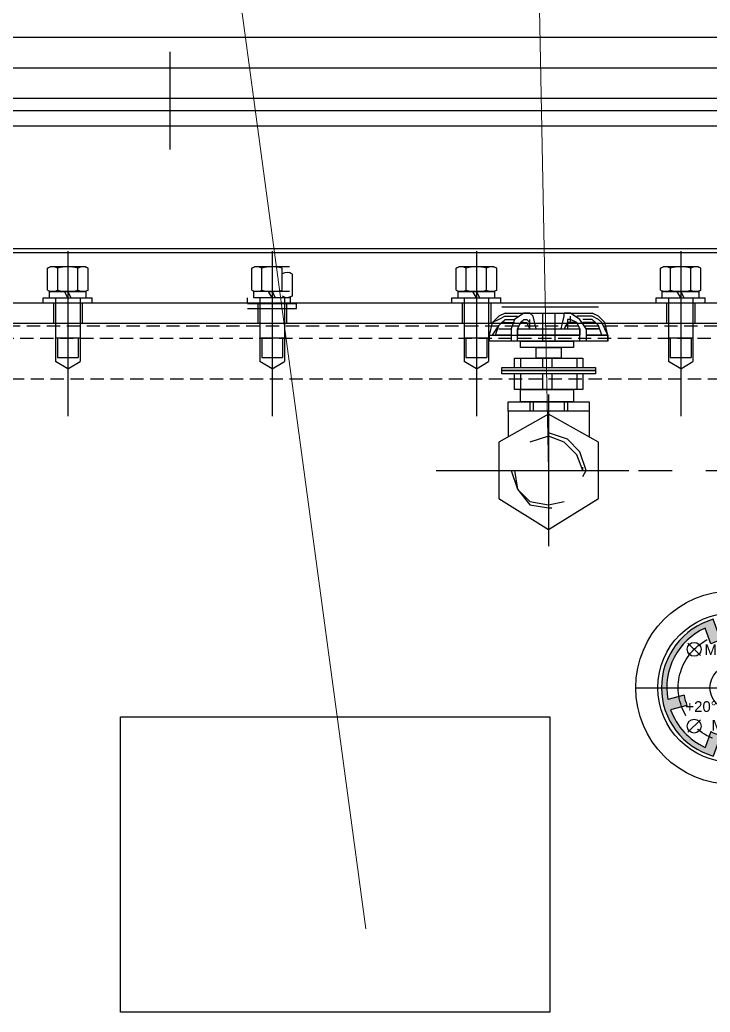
# Model space of a CAD drawing. Header units: millimetres. Extents: x 97339 to 122350, y -311274 to -152040.
# Drawn here: x 100189.1 to 100527, y -153734.4 to -153248.5 of the extents above; entities that cross this region are included whole.
import ezdxf

# ---------------------------------------------------------------- set-up
doc = ezdxf.new("R2010")
doc.units = ezdxf.units.MM
doc.header["$LTSCALE"] = 13
for name, pattern in [('CENTER', [50.8, 31.75, -6.35, 6.35, -6.35]), ('CENTER2', [1.125, 0.75, -0.125, 0.125, -0.125]), ('CENTERX2', [101.6, 63.5, -12.7, 12.7, -12.7]), ('DASHED', [0.75, 0.5, -0.25]), ('HIDDEN', [9.525, 6.35, -3.175])]:
    doc.linetypes.add(name, pattern=pattern)
doc.layers.get('0').update_dxf_attribs({"color": 1, "linetype": 'CENTER'})
for name, color, linetype in [('1', 4, 'Continuous'), ('2', 3, 'Continuous'), ('2细线层', 4, 'Continuous'), ('3中心线层', 1, 'CENTER'), ('4', 2, 'HIDDEN'), ('4虚线层', 6, 'DASHED'), ('粗实线', 4, 'Continuous')]:
    doc.layers.add(name, color=color, linetype=linetype)
doc.layers.add('标注、文本', color=3, linetype='Continuous', lineweight=25)
doc.layers.add('铁心', color=3, linetype='Continuous', lineweight=0)
doc.styles.add('Note Text (ANSI)', font='arial.ttf')
doc.styles.get("Standard").update_dxf_attribs({"font": 'gbenor.shx', "bigfont": 'gbcbig.shx'})
doc.dimstyles.new('1-15', dxfattribs={"dimscale": 20, "dimtxt": 3.5, "dimasz": 2, "dimexe": 1.5, "dimexo": 0.5, "dimgap": 0.5, "dimtad": 1, "dimtoh": 1, "dimdec": 1, "dimdsep": 46, "dimtxsty": 'Standard', "dimcen": 2.5, "dimclrd": 3, "dimclre": 3, "dimclrt": 3, "dimadec": 0, "dimazin": 2, "dimtfac": 1, "dimtdec": 1, "dimtmove": 0, "dimatfit": 2, "dimfxl": 1, "dimarcsym": 0})

# ---------------------------------------------------------------- blocks, each defined once
blk = doc.blocks.new('A$C27D37FBA')
at = {"layer": '1', "color": 1, "linetype": 'CENTERX2', "lineweight": -3, "ltscale": 0.1}
for p, q in [((43.28, 74.34), (43.28, 0)), ((0, 37.17), (86.57, 37.17))]:
    blk.add_line(p, q, dxfattribs=at)
at = {"layer": '粗实线', "lineweight": 30}
for points in [[(21.92, 114.15), (18.86, 112.62), (15.81, 109.57)], [(21.92, 112.62), (18.86, 111.1), (15.81, 109.57)], [(34.13, 114.15), (31.07, 114.15), (26.5, 111.1), (24.97, 106.52)], [(37.18, 106.52), (35.65, 112.62), (34.13, 114.15)], [(49.39, 106.52), (50.92, 112.62), (50.92, 114.15)], [(61.6, 106.52), (58.55, 111.1), (53.97, 114.15)], [(70.76, 109.57), (67.71, 112.62), (64.65, 114.15)], [(69.23, 109.57), (67.71, 111.1), (64.65, 112.62)], [(21.92, 111.1), (20.39, 109.57), (18.86, 108.04)], [(21.92, 109.57), (20.39, 109.57), (18.86, 108.04)], [(31.07, 111.1), (29.55, 109.57), (28.02, 106.52)], [(31.07, 109.57), (29.55, 109.57), (28.02, 106.52)], [(34.13, 106.52), (34.13, 109.57), (32.6, 111.1)], [(34.13, 106.52), (32.6, 109.57)], [(34.13, 109.57), (34.13, 111.1)], [(53.97, 111.1), (52.44, 111.1), (52.44, 109.57), (52.44, 106.52)], [(53.97, 109.57), (52.44, 109.57)], [(58.55, 106.52), (57.02, 109.57), (53.97, 111.1)], [(58.55, 106.52), (57.02, 109.57), (53.97, 109.57)], [(67.71, 108.04), (66.18, 109.57), (64.65, 111.1)], [(67.71, 108.04), (66.18, 109.57), (64.65, 109.57)], [(72.28, 103.46), (72.28, 100.41), (14.28, 100.41), (14.28, 103.46)], [(61.6, 103.46), (72.28, 103.46), (72.28, 100.41), (14.28, 100.41), (14.28, 103.46), (24.97, 103.46)], [(28.02, 100.41), (28.02, 106.52), (28.02, 103.46)], [(28.02, 103.46), (58.55, 103.46)], [(58.55, 100.41), (58.55, 106.52), (58.55, 103.46)], [(26.5, 87.54), (26.5, 92.12), (60.07, 92.12), (60.07, 87.54)], [(60.07, 84.49), (60.07, 76.85), (26.5, 76.85), (26.5, 84.49)], [(60.07, 37.17), (57.02, 44.8), (50.92, 50.91), (43.28, 53.96), (34.13, 50.91)], [(60.07, 34.12), (61.6, 37.17), (58.55, 46.33), (52.44, 52.43), (43.28, 55.49)], [(24.97, 37.17), (28.02, 28.01), (34.13, 20.38), (43.28, 18.85), (44.81, 18.85)], [(26.5, 37.17), (28.02, 28.01), (34.13, 21.91), (43.28, 20.38), (50.92, 21.91)], [(60.07, 37.17), (60.07, 38.7)]]:
    blk.add_lwpolyline(points, dxfattribs=at)
for points in [[(55.5, 100.41), (55.5, 97.36), (29.55, 97.36), (29.55, 100.41)], [(49.39, 97.36), (49.39, 92.12), (37.18, 92.12), (37.18, 97.36)], [(66.18, 87.54), (66.18, 86.01), (20.39, 86.01), (20.39, 87.54)], [(66.18, 86.01), (66.18, 84.49), (20.39, 84.49), (20.39, 86.01)], [(55.5, 76.85), (55.5, 70.75), (29.55, 70.75), (29.55, 76.85)], [(63.13, 70.75), (63.13, 66.17), (23.44, 66.17), (23.44, 70.75)], [(18.86, 50.91), (18.86, 23.43), (43.28, 8.17), (67.71, 23.43), (67.71, 50.91), (43.28, 64.64)]]:
    blk.add_lwpolyline(points, close=True, dxfattribs=at)
for points in [[(20.39, 117.2), (20.39, 117.2), (67.71, 117.2), (67.71, 117.2)], [(21.92, 114.15), (21.92, 114.15), (64.65, 114.15), (64.65, 114.15)], [(21.92, 112.62), (21.92, 112.62), (28.02, 112.62), (28.02, 112.62)], [(40.23, 114.15), (40.23, 114.15), (40.23, 100.41), (40.23, 100.41)], [(46.34, 114.15), (46.34, 114.15), (46.34, 100.41), (46.34, 100.41)], [(53.97, 114.15), (53.97, 114.15), (50.92, 114.15), (50.92, 114.15)], [(50.92, 112.62), (50.92, 112.62), (50.92, 114.15), (50.92, 114.15)], [(53.97, 111.1), (53.97, 111.1), (53.97, 112.62), (53.97, 112.62)], [(64.65, 112.62), (64.65, 112.62), (57.02, 112.62), (57.02, 112.62)], [(14.28, 103.46), (14.28, 103.46), (15.81, 109.57), (15.81, 109.57)], [(14.28, 103.46), (14.28, 103.46), (15.81, 109.57), (15.81, 109.57)], [(15.81, 103.46), (15.81, 103.46), (18.86, 108.04), (18.86, 108.04)], [(17.34, 103.46), (17.34, 103.46), (18.86, 108.04), (18.86, 108.04)], [(21.92, 111.1), (21.92, 111.1), (26.5, 111.1), (26.5, 111.1)], [(21.92, 109.57), (21.92, 109.57), (26.5, 109.57), (26.5, 109.57)], [(31.07, 111.1), (31.07, 111.1), (32.6, 111.1), (32.6, 111.1)], [(31.07, 109.57), (31.07, 109.57), (32.6, 109.57), (32.6, 109.57)], [(52.44, 109.57), (52.44, 109.57), (50.92, 106.52), (50.92, 106.52)], [(53.97, 109.57), (53.97, 109.57), (53.97, 111.1), (53.97, 111.1)], [(64.65, 111.1), (64.65, 111.1), (60.07, 111.1), (60.07, 111.1)], [(64.65, 109.57), (64.65, 109.57), (60.07, 109.57), (60.07, 109.57)], [(69.23, 103.46), (69.23, 103.46), (67.71, 108.04), (67.71, 108.04)], [(69.23, 103.46), (69.23, 103.46), (67.71, 108.04), (67.71, 108.04)], [(72.28, 103.46), (72.28, 103.46), (69.23, 109.57), (69.23, 109.57)], [(72.28, 103.46), (72.28, 103.46), (70.76, 109.57), (70.76, 109.57)], [(24.97, 103.46), (24.97, 103.46), (17.34, 103.46), (17.34, 103.46)], [(18.86, 106.52), (18.86, 106.52), (24.97, 106.52), (24.97, 106.52)], [(24.97, 106.52), (24.97, 106.52), (24.97, 100.41), (24.97, 100.41)], [(24.97, 103.46), (24.97, 103.46), (28.02, 103.46), (28.02, 103.46)], [(28.02, 106.52), (28.02, 106.52), (58.55, 106.52), (58.55, 106.52)], [(58.55, 103.46), (58.55, 103.46), (28.02, 103.46), (28.02, 103.46)], [(61.6, 106.52), (61.6, 106.52), (67.71, 106.52), (67.71, 106.52)], [(67.71, 106.52), (67.71, 106.52), (61.6, 106.52), (61.6, 106.52)], [(61.6, 106.52), (61.6, 106.52), (61.6, 100.41), (61.6, 100.41)], [(72.28, 103.46), (72.28, 103.46), (61.6, 103.46), (61.6, 103.46)], [(61.6, 103.46), (61.6, 103.46), (69.23, 103.46), (69.23, 103.46)], [(72.28, 100.41), (72.28, 100.41), (72.28, 103.46), (72.28, 103.46)], [(29.55, 92.12), (29.55, 92.12), (29.55, 87.54), (29.55, 87.54)], [(40.23, 92.12), (40.23, 92.12), (40.23, 87.54), (40.23, 87.54)], [(44.81, 92.12), (44.81, 92.12), (44.81, 87.54), (44.81, 87.54)], [(57.02, 92.12), (57.02, 92.12), (57.02, 87.54), (57.02, 87.54)], [(29.55, 84.49), (29.55, 84.49), (29.55, 76.85), (29.55, 76.85)], [(40.23, 84.49), (40.23, 84.49), (40.23, 76.85), (40.23, 76.85)], [(44.81, 84.49), (44.81, 84.49), (44.81, 76.85), (44.81, 76.85)], [(57.02, 84.49), (57.02, 84.49), (57.02, 76.85), (57.02, 76.85)], [(34.13, 70.75), (34.13, 70.75), (34.13, 66.17), (34.13, 66.17)], [(35.65, 70.75), (35.65, 70.75), (35.65, 66.17), (35.65, 66.17)], [(50.92, 70.75), (50.92, 70.75), (50.92, 66.17), (50.92, 66.17)], [(52.44, 70.75), (52.44, 70.75), (52.44, 66.17), (52.44, 66.17)], [(23.44, 66.17), (23.44, 66.17), (23.44, 53.96), (23.44, 53.96)], [(63.13, 66.17), (63.13, 66.17), (63.13, 53.96), (63.13, 53.96)]]:
    blk.add_open_spline(points, degree=3, dxfattribs=at)
blk = doc.blocks.new('fgffg')
blk.add_hatch(color=256).paths.add_polyline_path([(26283.31, -83546.9, -0.054749), (26292.71, -83543.48), (26285.61, -83523.98, 0.757864), (26285.61, -83651.96), (26292.71, -83632.46, -0.054749), (26283.31, -83629.04), (26277.93, -83643.83, -0.201943), (26245.7, -83608.66), (26260.9, -83604.58, -0.054749), (26258.31, -83594.93), (26243.11, -83599, -0.342707), (26277.93, -83532.12)])
for p, q in [((26292.71, -83543.48), (26285.61, -83523.98)), ((26283.31, -83546.9), (26277.93, -83532.12)), ((26258.31, -83594.93), (26243.11, -83599)), ((26260.9, -83604.58), (26245.7, -83608.66)), ((26283.31, -83629.04), (26277.93, -83643.83)), ((26292.71, -83632.46), (26285.61, -83651.96))]:
    blk.add_line(p, q)
for radius, start, end in [(66.46, 105.68564, 254.31436), (61.46, 114.66607, 190.33393), (45.8, 103.73251, 116.26749), (45.8, 188.73251, 201.26749), (61.46, 199.66607, 245.33393), (45.8, 243.73251, 256.26749)]:
    blk.add_arc((26303.58, -83587.97), radius, start, end)
blk = doc.blocks.new('A$C6F763E90')
at = {"layer": '1', "color": 1, "linetype": 'CENTERX2', "lineweight": -3, "ltscale": 0.1}
for p, q in [((90.55, 181.1), (90.55, 0)), ((48.82, 132.28), (60.44, 120.66)), ((132.28, 132.28), (120.66, 120.66)), ((0, 90.55), (181.1, 90.55)), ((48.82, 48.82), (60.44, 60.44)), ((132.28, 48.82), (120.66, 60.44))]:
    blk.add_line(p, q, dxfattribs=at)
blk.add_circle((90.55, 90.55), 50.8, dxfattribs=at)
at = {"layer": '2细线层'}
for centre, radius in [((90.55, 90.55), 90.55), ((90.55, 90.55), 69.85), ((54.63, 126.47), 6.5), ((126.47, 126.47), 6.5), ((90.55, 90.55), 21.1), ((54.63, 54.63), 6.5), ((126.47, 54.63), 6.5)]:
    blk.add_circle(centre, radius, dxfattribs=at)
blk.add_blockref('fgffg', (-26213.03, 83678.52), dxfattribs=at)
at = {"layer": '2细线层', "style": 'Note Text (ANSI)'}
for s, p in [('MAX', (64.32, 121.01)), ('+20%%DC', (46.49, 67.91)), ('MIN', (70.94, 50.41))]:
    blk.add_text(s, height=10, dxfattribs=at).set_placement(p)
blk = doc.blocks.new('*D524')
at = {"layer": 'Defpoints', "color": 0, "transparency": 16777216}
for p in [(100930.6, -153128.43), (99194.6, -153414.56), (100930.6, -153414.57)]:
    blk.add_point(p, dxfattribs=at)
at = {"layer": '标注、文本', "color": 3, "lineweight": -2, "transparency": 16777216}
for p, q in [((99194.6, -153404.56), (99194.6, -153098.43)), ((100930.6, -153404.57), (100930.6, -153098.43)), ((99234.6, -153128.43), (100890.6, -153128.43))]:
    blk.add_line(p, q, dxfattribs=at)
at = {"layer": '标注、文本', "color": 3, "transparency": 16777216}
for points in [[(99234.6, -153121.77), (99234.6, -153135.1), (99194.6, -153128.43)], [(100890.6, -153121.77), (100890.6, -153135.1), (100930.6, -153128.43)]]:
    blk.add_solid(points, dxfattribs=at)
at = {"layer": '标注、文本', "color": 3, "transparency": 16777216, "insert": (100062.6, -153083.43), "char_height": 70, "attachment_point": 5}
blk.add_mtext('1736', dxfattribs=at)

msp = doc.modelspace()

# ---------------------------------------------------------------- linework, layer by layer
at = {"layer": '1'}
for p, q in [((100202.68, -153370.142), (100204.01, -153369.374)), ((100202.68, -153380.807), (100202.68, -153370.142)), ((100221.2, -153369.374), (100204.01, -153369.374)), ((100207.642, -153380.807), (100207.642, -153370.142)), ((100217.567, -153380.807), (100217.567, -153370.142)), ((100222.53, -153370.142), (100221.2, -153369.374)), ((100222.53, -153380.807), (100222.53, -153370.142)), ((100302.68, -153370.142), (100304.01, -153369.374)), ((100302.68, -153380.807), (100302.68, -153370.142)), ((100321.2, -153369.374), (100304.01, -153369.374)), ((100307.642, -153380.807), (100307.642, -153370.142)), ((100317.567, -153380.807), (100317.567, -153370.142)), ((100402.68, -153370.142), (100404.01, -153369.374)), ((100402.68, -153380.807), (100402.68, -153370.142)), ((100421.2, -153369.374), (100404.01, -153369.374)), ((100407.642, -153380.807), (100407.642, -153370.142)), ((100417.567, -153380.807), (100417.567, -153370.142)), ((100422.53, -153370.142), (100421.2, -153369.374)), ((100422.53, -153380.807), (100422.53, -153370.142)), ((100502.68, -153370.142), (100504.01, -153369.374)), ((100502.68, -153380.807), (100502.68, -153370.142)), ((100521.2, -153369.374), (100504.01, -153369.374)), ((100507.642, -153380.807), (100507.642, -153370.142)), ((100517.567, -153380.807), (100517.567, -153370.142)), ((100522.53, -153370.142), (100521.2, -153369.374)), ((100522.53, -153380.807), (100522.53, -153370.142)), ((100322.53, -153372.942), (100321.2, -153372.174)), ((100322.53, -153383.607), (100322.53, -153372.942)), ((100202.68, -153380.807), (100204.01, -153381.574)), ((100222.53, -153380.807), (100221.2, -153381.574)), ((100302.68, -153380.807), (100304.01, -153381.574)), ((100402.68, -153380.807), (100404.01, -153381.574)), ((100422.53, -153380.807), (100421.2, -153381.574)), ((100502.68, -153380.807), (100504.01, -153381.574)), ((100522.53, -153380.807), (100521.2, -153381.574)), ((100200.605, -153387.074), (100200.605, -153384.574)), ((100200.605, -153384.574), (100224.605, -153384.574)), ((100203.605, -153384.574), (100203.605, -153381.574)), ((100203.605, -153381.574), (100221.605, -153381.574)), ((100203.605, -153384.574), (100221.605, -153384.574)), ((100221.2, -153381.574), (100204.01, -153381.574)), ((100206.605, -153384.792), (100206.605, -153410.292)), ((100212.605, -153384.574), (100210.905, -153381.574)), ((100214.305, -153384.574), (100212.605, -153381.574)), ((100218.605, -153384.792), (100218.605, -153410.292)), ((100221.605, -153384.574), (100221.605, -153381.574)), ((100224.605, -153387.074), (100224.605, -153384.574)), ((100300.605, -153387.074), (100300.605, -153384.574)), ((100303.605, -153384.574), (100303.605, -153381.574)), ((100303.605, -153384.374), (100321.605, -153384.374)), ((100321.2, -153381.574), (100304.01, -153381.574)), ((100306.605, -153384.792), (100306.605, -153410.292)), ((100312.605, -153384.574), (100310.905, -153381.574)), ((100314.305, -153384.574), (100312.605, -153381.574)), ((100318.605, -153384.792), (100318.605, -153410.292)), ((100322.53, -153383.607), (100321.2, -153384.374)), ((100321.605, -153387.374), (100321.605, -153384.374)), ((100400.605, -153387.074), (100400.605, -153384.574)), ((100400.605, -153384.574), (100424.605, -153384.574)), ((100403.605, -153384.574), (100403.605, -153381.574)), ((100403.605, -153381.574), (100421.605, -153381.574)), ((100403.605, -153384.574), (100421.605, -153384.574)), ((100421.2, -153381.574), (100404.01, -153381.574)), ((100406.605, -153384.792), (100406.605, -153410.292)), ((100412.605, -153384.574), (100410.905, -153381.574)), ((100414.305, -153384.574), (100412.605, -153381.574)), ((100418.605, -153384.792), (100418.605, -153410.292)), ((100421.605, -153384.574), (100421.605, -153381.574)), ((100424.605, -153387.074), (100424.605, -153384.574)), ((100500.605, -153387.074), (100500.605, -153384.574)), ((100500.605, -153384.574), (100524.605, -153384.574)), ((100503.605, -153384.574), (100503.605, -153381.574)), ((100503.605, -153381.574), (100521.605, -153381.574)), ((100503.605, -153384.574), (100521.605, -153384.574)), ((100521.2, -153381.574), (100504.01, -153381.574)), ((100506.605, -153384.792), (100506.605, -153410.292)), ((100512.605, -153384.574), (100510.905, -153381.574)), ((100514.305, -153384.574), (100512.605, -153381.574)), ((100518.605, -153384.792), (100518.605, -153410.292)), ((100521.605, -153384.574), (100521.605, -153381.574)), ((100524.605, -153387.074), (100524.605, -153384.574)), ((100200.605, -153387.074), (100224.605, -153387.074)), ((100300.605, -153387.374), (100324.605, -153387.374)), ((100300.605, -153389.874), (100324.605, -153389.874)), ((100303.605, -153387.374), (100321.605, -153387.374)), ((100324.605, -153389.874), (100324.605, -153387.374)), ((100400.605, -153387.074), (100424.605, -153387.074)), ((100500.605, -153387.074), (100524.605, -153387.074)), ((100218.605, -153404.292), (100206.605, -153404.292)), ((100318.605, -153404.292), (100306.605, -153404.292)), ((100418.605, -153404.292), (100406.605, -153404.292)), ((100518.605, -153404.292), (100506.605, -153404.292)), ((100206.605, -153410.292), (100206.605, -153415.828)), ((100218.605, -153410.292), (100218.605, -153415.828)), ((100306.605, -153410.292), (100306.605, -153415.828)), ((100318.605, -153410.292), (100318.605, -153415.828)), ((100406.605, -153410.292), (100406.605, -153415.828)), ((100418.605, -153410.292), (100418.605, -153415.828)), ((100506.605, -153410.292), (100506.605, -153415.828)), ((100518.605, -153410.292), (100518.605, -153415.828))]:
    msp.add_line(p, q, dxfattribs=at)
at = {"layer": '1', "color": 1, "linetype": 'CENTERX2', "lineweight": -3, "ltscale": 0.1}
msp.add_line((100392.865, -153469.092), (100698.273, -153469.092), dxfattribs=at)
at = {"layer": '1'}
for centre, radius, start, end in [((100205.215, -153373.943), 4.569, 57.91444, 123.70456), ((100212.605, -153387.374), 18, 73.9966, 106.0034), ((100219.994, -153373.943), 4.569, 56.29544, 122.08556), ((100305.215, -153373.943), 4.569, 57.91444, 123.70456), ((100312.605, -153387.374), 18, 73.9966, 106.0034), ((100405.215, -153373.943), 4.569, 57.91444, 123.70456), ((100412.605, -153387.374), 18, 73.9966, 106.0034), ((100419.994, -153373.943), 4.569, 56.29544, 122.08556), ((100505.215, -153373.943), 4.569, 57.91444, 123.70456), ((100512.605, -153387.374), 18, 73.9966, 106.0034), ((100519.994, -153373.943), 4.569, 56.29544, 122.08556), ((100319.994, -153376.743), 4.569, 56.29544, 122.08556), ((100205.215, -153377.006), 4.569, 236.29544, 302.55875), ((100212.605, -153363.574), 18, 253.9966, 286.0034), ((100219.994, -153377.006), 4.569, 237.91444, 303.70456), ((100305.215, -153377.006), 4.569, 236.29544, 302.55875), ((100312.605, -153363.574), 18, 253.9966, 286.0034), ((100405.215, -153377.006), 4.569, 236.29544, 302.55875), ((100412.605, -153363.574), 18, 253.9966, 286.0034), ((100419.994, -153377.006), 4.569, 237.91444, 303.70456), ((100505.215, -153377.006), 4.569, 236.29544, 302.55875), ((100512.605, -153363.574), 18, 253.9966, 286.0034), ((100519.994, -153377.006), 4.569, 237.91444, 303.70456), ((100319.994, -153379.806), 4.569, 237.91444, 303.70456)]:
    msp.add_arc(centre, radius, start, end, dxfattribs=at)
at = {"layer": '2'}
for p, q in [((100207.505, -153404.292), (100207.505, -153413.828)), ((100217.705, -153404.292), (100217.705, -153413.828)), ((100307.505, -153404.292), (100307.505, -153413.828)), ((100317.705, -153404.292), (100317.705, -153413.828)), ((100407.505, -153404.292), (100407.505, -153413.828)), ((100417.705, -153404.292), (100417.705, -153413.828)), ((100507.505, -153404.292), (100507.505, -153413.828)), ((100517.705, -153404.292), (100517.705, -153413.828))]:
    msp.add_line(p, q, dxfattribs=at)
at = {"layer": '3中心线层', "linetype": 'CENTER2', "lineweight": -3, "ltscale": 10}
msp.add_line((100262.605, -153264.161), (100262.605, -153311.956), dxfattribs=at)
at = {"layer": '4'}
for p, q in [((100212.605, -153361.792), (100212.605, -153442.592)), ((100312.605, -153361.792), (100312.605, -153442.592)), ((100412.605, -153361.792), (100412.605, -153442.592)), ((100512.605, -153361.792), (100512.605, -153442.592))]:
    msp.add_line(p, q, dxfattribs=at)
at = {"layer": '4虚线层'}
for p, q in [((99373.605, -153398.292), (100812.605, -153398.292)), ((99321.605, -153404.292), (100812.605, -153404.292)), ((99326.68, -153424.292), (100812.605, -153424.292))]:
    msp.add_line(p, q, dxfattribs=at)
at = {"layer": '标注、文本'}
for p, q in [((100796.605, -153300.569), (99328.605, -153300.569)), ((100806.605, -153360.569), (99318.605, -153360.569)), ((100810.069, -153362.569), (99312.605, -153362.569)), ((99324.605, -153387.074), (100812.605, -153387.074)), ((100205.605, -153387.074), (100205.605, -153397.074)), ((100219.605, -153387.074), (100219.605, -153397.074)), ((100305.605, -153387.074), (100305.605, -153397.074)), ((100319.605, -153387.074), (100319.605, -153397.074)), ((100405.605, -153387.074), (100405.605, -153397.074)), ((100419.605, -153387.074), (100419.605, -153397.074)), ((100505.605, -153387.074), (100505.605, -153397.074)), ((100519.605, -153387.074), (100519.605, -153397.074)), ((99324.605, -153397.074), (100812.605, -153397.074)), ((100207.505, -153413.828), (100217.705, -153413.828)), ((100307.505, -153413.828), (100317.705, -153413.828)), ((100407.505, -153413.828), (100417.705, -153413.828)), ((100507.505, -153413.828), (100517.705, -153413.828)), ((100212.605, -153419.292), (100206.605, -153415.828)), ((100212.605, -153419.292), (100206.605, -153415.828)), ((100212.605, -153419.292), (100206.605, -153415.828)), ((100212.605, -153419.292), (100206.605, -153415.828)), ((100212.605, -153419.292), (100206.605, -153415.828)), ((100212.605, -153419.292), (100206.605, -153415.828)), ((100212.605, -153419.292), (100206.605, -153415.828)), ((100212.605, -153419.292), (100206.605, -153415.828)), ((100212.605, -153419.292), (100218.605, -153415.828)), ((100212.605, -153419.292), (100218.605, -153415.828)), ((100212.605, -153419.292), (100218.605, -153415.828)), ((100212.605, -153419.292), (100218.605, -153415.828)), ((100212.605, -153419.292), (100218.605, -153415.828)), ((100212.605, -153419.292), (100218.605, -153415.828)), ((100212.605, -153419.292), (100218.605, -153415.828)), ((100212.605, -153419.292), (100218.605, -153415.828)), ((100212.605, -153419.292), (100212.605, -153419.292)), ((100312.605, -153419.292), (100306.605, -153415.828)), ((100312.605, -153419.292), (100306.605, -153415.828)), ((100312.605, -153419.292), (100306.605, -153415.828)), ((100312.605, -153419.292), (100306.605, -153415.828)), ((100312.605, -153419.292), (100306.605, -153415.828)), ((100312.605, -153419.292), (100306.605, -153415.828)), ((100312.605, -153419.292), (100306.605, -153415.828)), ((100312.605, -153419.292), (100306.605, -153415.828)), ((100312.605, -153419.292), (100318.605, -153415.828)), ((100312.605, -153419.292), (100318.605, -153415.828)), ((100312.605, -153419.292), (100318.605, -153415.828)), ((100312.605, -153419.292), (100318.605, -153415.828)), ((100312.605, -153419.292), (100318.605, -153415.828)), ((100312.605, -153419.292), (100318.605, -153415.828)), ((100312.605, -153419.292), (100318.605, -153415.828)), ((100312.605, -153419.292), (100318.605, -153415.828)), ((100312.605, -153419.292), (100312.605, -153419.292)), ((100412.605, -153419.292), (100406.605, -153415.828)), ((100412.605, -153419.292), (100406.605, -153415.828)), ((100412.605, -153419.292), (100406.605, -153415.828)), ((100412.605, -153419.292), (100406.605, -153415.828)), ((100412.605, -153419.292), (100406.605, -153415.828)), ((100412.605, -153419.292), (100406.605, -153415.828)), ((100412.605, -153419.292), (100406.605, -153415.828)), ((100412.605, -153419.292), (100406.605, -153415.828)), ((100412.605, -153419.292), (100418.605, -153415.828)), ((100412.605, -153419.292), (100418.605, -153415.828)), ((100412.605, -153419.292), (100418.605, -153415.828)), ((100412.605, -153419.292), (100418.605, -153415.828)), ((100412.605, -153419.292), (100418.605, -153415.828)), ((100412.605, -153419.292), (100418.605, -153415.828)), ((100412.605, -153419.292), (100418.605, -153415.828)), ((100412.605, -153419.292), (100418.605, -153415.828)), ((100412.605, -153419.292), (100412.605, -153419.292)), ((100512.605, -153419.292), (100506.605, -153415.828)), ((100512.605, -153419.292), (100506.605, -153415.828)), ((100512.605, -153419.292), (100506.605, -153415.828)), ((100512.605, -153419.292), (100506.605, -153415.828)), ((100512.605, -153419.292), (100506.605, -153415.828)), ((100512.605, -153419.292), (100506.605, -153415.828)), ((100512.605, -153419.292), (100506.605, -153415.828)), ((100512.605, -153419.292), (100506.605, -153415.828)), ((100512.605, -153419.292), (100518.605, -153415.828)), ((100512.605, -153419.292), (100518.605, -153415.828)), ((100512.605, -153419.292), (100518.605, -153415.828)), ((100512.605, -153419.292), (100518.605, -153415.828)), ((100512.605, -153419.292), (100518.605, -153415.828)), ((100512.605, -153419.292), (100518.605, -153415.828)), ((100512.605, -153419.292), (100518.605, -153415.828)), ((100512.605, -153419.292), (100518.605, -153415.828)), ((100512.605, -153419.292), (100512.605, -153419.292))]:
    msp.add_line(p, q, dxfattribs=at)
msp.add_lwpolyline([(100238.385, -153589.766), (100448.53, -153589.766), (100448.53, -153734.371), (100238.385, -153734.371)], close=True, dxfattribs=at)
at = {"layer": '粗实线', "lineweight": 30}
for p, q in [((100927.605, -153257.074), (99197.605, -153257.074)), ((100927.605, -153272.074), (99197.605, -153272.074)), ((100927.605, -153287.074), (99197.605, -153287.074)), ((100927.605, -153293.074), (99197.605, -153293.074))]:
    msp.add_line(p, q, dxfattribs=at)
at = {"layer": '铁心'}
for points in [[(100358.486, -153693.541), (100267.357, -153017.872), (100267.357, -153017.872)], [(100447.981, -153469.092), (100439.094, -153017.321), (100439.094, -153017.321)]]:
    msp.add_lwpolyline(points, dxfattribs=at)

# ---------------------------------------------------------------- block references
at = {"layer": '1', "color": 1, "linetype": 'CENTERX2', "lineweight": -3, "ltscale": 0.1}
msp.add_blockref('A$C27D37FBA', (100404.696, -153506.262), dxfattribs=at)
at = {"layer": '标注、文本', "xscale": 0.5232026504706592, "yscale": 0.5232026504706592, "zscale": 0.5232026504695411}
msp.add_blockref('A$C6F763E90', (100490.605, -153622.872), dxfattribs=at)

# ---------------------------------------------------------------- dimensions: what is measured, and where the dimension line sits
at = {"layer": '标注、文本'}
dim = msp.add_linear_dim(base=(100930.605, -153128.432), p1=(99194.605, -153414.56), p2=(100930.605, -153414.569), text='1736', dimstyle='1-15', dxfattribs=at)
dim.commit()
dim.dimension.update_dxf_attribs({"geometry": '*D524', "text_midpoint": (100062.605, -153083.432)})

doc.saveas('drawing.dxf')
